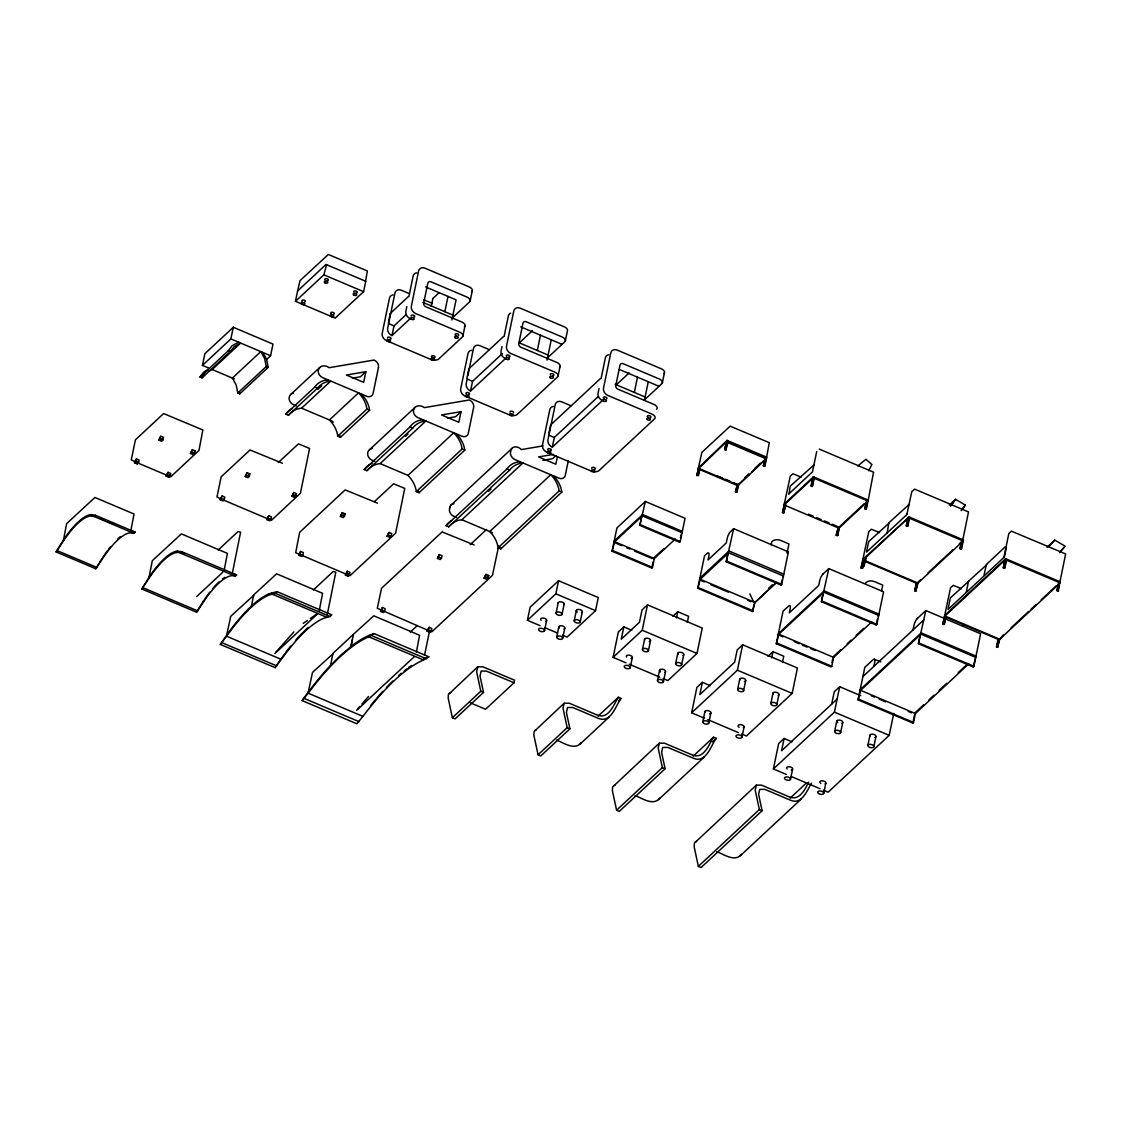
<?xml version="1.0" encoding="UTF-8"?>
<svg xmlns="http://www.w3.org/2000/svg" width="1122" height="1122" viewBox="0 0 1122 1122"><rect width="100%" height="100%" fill="white"/><g stroke="black" fill="none" stroke-linecap="round" stroke-linejoin="round"><path stroke-width="1.5" d="M251.342 606.357L253.74 594.856L276.615 573.819L322.575 593.328L319.223 610.873M365.744 281.285L363.598 291.664L335.169 318.129L295.465 301.299L297.611 290.935L326.039 264.469L365.211 281.061M350.723 646.903L353.388 634.912M698.249 474.326L699.819 468.856L698.459 475.476L696.832 475.518L698.417 467.888L727.056 440.399L766.354 457.061M782.525 512.6L784.657 504.451L785.723 504.9L783.605 513.049L782.525 512.6L784.32 503.932L813.436 476.822L868.218 500.033L873.575 472.18L819.284 449.095M862.131 568.475L864.263 560.327L862.678 567.97L861.051 568.027L868.807 531.548L871.499 529.247L879.606 532.67M962.844 539.738L968.496 511.913L914.584 489.122L911.793 491.632L906.927 514.227M943.897 624.631L946.014 616.483L944.443 624.127L942.817 624.183L950.572 587.704L953.377 585.347L961.456 588.741M698.417 467.888L701.867 452.362L730.17 426.15L769.313 442.685L766.55 457.397M442.727 532.165L474.101 544.913M352.925 634.757L332.925 653.397L330.415 665.963M226.644 635.22L230.767 616.259L253.853 595.193M333.052 653.733L312.533 672.401L308.227 692.176M224.021 571.056L227.401 553.384L181.357 533.89L152.283 560.748L148.847 578.363M130.713 531.421L134.037 514.002L94.907 497.467L66.591 523.679L63.295 541.267M449.627 508.224L450.259 506.12A7.195 5.708 47 0 1 453.639 503.764L453.989 503.736M134.514 462.755L136.407 458.94L139.1 460.076L138.567 462.629L137.207 463.891L134.514 462.755L136.407 458.94M137.207 463.891L137.74 461.352M158.847 440.09L160.741 436.276L163.433 437.426L162.914 439.964L161.554 441.241L158.847 440.09L160.741 436.276M166.14 476.149L168.034 472.334L170.726 473.484L170.193 476.023L168.833 477.299L166.14 476.149L168.034 472.334M168.833 477.299L169.352 474.746M208.692 368.044L202.437 365.393L204.849 353.739L233.292 327.273L272.997 344.103L270.584 355.744L266.868 359.194M190.474 453.498L192.367 449.684L195.06 450.82L194.527 453.372L193.166 454.634L190.474 453.498L192.367 449.684M193.166 454.634L195.06 450.82M202.437 365.393L230.88 338.914L233.292 327.273M220.207 499.823L222.1 496.008L224.793 497.144L224.26 499.697L222.899 500.959L220.207 499.823L222.1 496.008M245.241 476.513L247.135 472.699L249.827 473.849L249.294 476.387L247.934 477.663L245.241 476.513L247.135 472.699M232.142 574.296L240.585 532.235L238.088 531.505L218.201 550.018M266.882 519.612L268.775 515.783L271.482 516.933L270.949 519.472L269.589 520.748L266.882 519.612L268.775 515.783M295.465 301.299L323.893 274.834L326.586 264.694M291.916 496.303L293.81 492.488L296.503 493.624L295.984 496.176L294.609 497.439L291.916 496.303L293.81 492.488M294.609 497.439L295.142 494.9M298.733 555.25L300.626 551.435L303.333 552.585L302.8 555.124L301.439 556.4L298.733 555.25L300.626 551.435M365.534 281.468L367.343 270.963L328.353 254.47L300.051 280.598L297.611 290.935M365.856 371.705L363.654 382.336L346.389 375.029L365.856 371.705L360.4 376.796L352.294 378.17M340.415 516.457L342.308 512.642L345.001 513.778L344.482 516.33L343.108 517.593L340.415 516.457L342.308 512.642M327.329 614.211L335.801 572.234L333.262 571.449L313.431 589.906M388.38 322.827L390.33 313.389M409.418 293.655L401.396 290.247A6.129 4.867 47 0 0 394.944 293.066L387.665 328.199A6.129 4.867 47 0 0 391.999 335.576L394.004 325.899L406.15 314.595M345.422 575.039L347.315 571.224L350.008 572.36L349.475 574.913L348.115 576.175L345.422 575.039L347.315 571.224M348.115 576.175L348.647 573.637M406.823 306.671L405.869 311.257A6.129 4.867 47 0 0 410.203 318.634L391.999 335.576M408.927 296.474L413.148 276.11A6.129 4.867 47 0 1 416.753 272.842M350.976 647.184L352.42 639.568M431.199 306.572L432.854 298.592M387.104 536.232L388.997 532.417L391.69 533.567L391.157 536.106L389.797 537.382L387.104 536.232L388.997 532.417M380.526 611.392L382.434 607.549L385.141 608.685L384.608 611.238L383.219 612.528L380.526 611.392L382.434 607.549M444.831 311.692L448.001 296.418M451.914 319.952L456.079 299.84L425.575 286.923M462.839 336.277L464.943 326.081M470.118 301.131L472.222 290.949M466.906 378.254L468.856 368.829M467.846 375.646L473.47 348.493A6.129 4.867 47 0 1 479.921 345.688L489.192 349.615M461.044 411.648L458.842 422.279L441.577 414.958L461.044 411.648L455.574 416.725L447.468 418.113M416.402 652.078L419.6 635.276L373.78 615.81L353.388 634.323M472.544 381.326L467.145 379.04L466.205 383.626A6.129 4.867 47 0 0 470.539 391.003L472.544 381.326L502.418 353.514M437.426 558.405L439.319 554.591L442.026 555.727L441.493 558.279L440.133 559.555L437.426 558.405L439.319 554.591M449.88 507.004L449.487 508.953A6.129 4.867 47 0 0 453.821 516.33L456.514 517.466M427.187 631.195L429.123 627.324L431.816 628.474L431.283 631.013L429.88 632.331L427.187 631.195L429.123 627.324M424.537 655.248L429.431 631.602M501.997 346.6L501.057 351.186A6.129 4.867 47 0 0 505.391 358.563L470.539 391.003M504.115 336.418L508.322 316.053A6.129 4.867 47 0 1 510.65 313.122M484.115 578.195L486.008 574.366L488.701 575.516L488.182 578.054L486.808 579.331L484.115 578.195L486.008 574.366M537.312 350.485L540.481 335.212M498.645 546.091L492.474 575.348L431.984 631.658M547.045 360.148L551.253 339.784M558.013 376.207L560.018 366.529M565.292 341.074L567.409 330.892A6.129 3.254 11.7 0 0 564.226 326.797L520.229 308.157A6.129 4.867 47 0 0 513.792 310.962L506.513 346.109A6.129 4.867 47 0 0 510.847 353.486L554.829 372.125A6.129 3.254 11.7 0 1 557.494 376.95L517.186 414.481A6.129 3.254 11.7 0 1 509.065 414.733L465.069 396.094A6.129 4.867 47 0 1 460.735 388.717L468.014 353.57A6.129 4.867 47 0 1 471.619 350.302M548.672 434.41L550.622 424.986L600.466 378.549M570.958 405.771L561.687 401.83A6.129 4.867 47 0 0 555.236 404.649L547.957 439.782A6.129 4.867 47 0 0 552.29 447.159L554.296 437.482L598.138 396.669M557.424 456.626L555.853 464.228L538.588 456.906L553.188 454.424M514.002 682.793L514.549 680.213L482.923 666.805L477.734 666.833L448.379 694.504L448.197 698.221L452.362 717.715L455.097 718.865L483.526 692.4L480.02 676.005L481.128 671.096L486.317 671.068L514.002 682.793L485.574 709.272L470.188 702.751M540.117 625.683L527.41 620.298L530.131 607.198L558.56 580.719L598.264 597.549L595.558 610.649L567.115 637.114L562.36 635.108M568.307 460.693L565.278 475.349A6.129 4.867 47 0 1 558.84 478.154L514.844 459.515A6.129 4.867 47 0 1 510.51 452.138L511.281 449.305A7.195 5.708 47 0 1 514.661 446.949L515.797 446.865A7.195 5.708 47 0 1 521.323 449.599L542.992 445.897M544.507 630.746A3.071 1.627 11.7 0 0 540.608 628.264A3.071 1.627 11.7 0 0 539.528 630.901A3.071 1.627 11.7 0 0 544.507 630.746L546.61 620.55M527.41 620.298L555.853 593.818L558.56 580.719M599.022 388.549L598.068 393.135A6.129 4.867 47 0 0 602.402 400.512L552.29 447.159M601.126 378.366L605.347 358.002A6.129 4.867 47 0 1 608.951 354.734M556.105 612.893L558.209 602.696M556.736 636.875L558.84 626.693M562.01 614.435A3.071 1.627 11.7 0 0 558.125 611.953A3.071 1.627 11.7 0 0 557.045 614.59A3.071 1.627 11.7 0 0 562.01 614.435L564.128 604.253M562.641 638.432A3.071 1.627 11.7 0 0 558.756 635.95A3.071 1.627 11.7 0 0 557.676 638.586A3.071 1.627 11.7 0 0 562.641 638.432L564.759 628.236M574.254 620.578L576.357 610.396M580.158 622.121A3.071 1.627 11.7 0 0 576.259 619.653A3.071 1.627 11.7 0 0 575.193 622.289A3.071 1.627 11.7 0 0 580.158 622.121L582.276 611.939M634.337 392.434L637.492 377.16M612.093 551.225L614.632 541.688L654.336 558.518L652.499 567.409L651.798 568.055L612.093 551.225L616.918 527.943L645.346 501.464L685.051 518.294L680.241 541.575L679.539 542.235L639.835 525.405L641.672 516.513M644.407 400.4L648.278 381.732M662.317 383.023L664.42 372.841M625.992 662.822L613.103 657.366L618.362 631.967L623.832 626.889L631.728 630.241M639.835 525.405L645.346 501.464M623.832 626.889L621.279 639.175L639.484 622.233L642.036 609.933L647.492 604.856L702.26 628.068L697 653.453L667.87 680.577L663.046 678.53M630.199 667.814A3.071 1.627 11.7 0 0 626.3 665.332A3.071 1.627 11.7 0 0 625.22 667.969A3.071 1.627 11.7 0 0 630.199 667.814L632.303 657.618M651.798 568.055L653.032 562.122M613.103 657.366L642.233 630.255L647.492 604.856M642.485 649.315L644.603 639.133M648.404 650.858A3.071 1.627 11.7 0 0 644.505 648.376A3.071 1.627 11.7 0 0 643.425 651.026A3.071 1.627 11.7 0 0 648.404 650.858L650.508 640.676M680.465 537.775L681.068 534.815M696.832 475.518L698.754 468.379L738.458 485.195L766.003 458.772L727.379 442.377L725.794 450.02L724.714 449.557L726.299 441.942M657.492 680.339L659.596 670.143M676.51 617.871L677.786 611.714L688.571 616.287L687.295 622.43M663.397 681.881A3.071 1.627 11.7 0 0 659.498 679.399A3.071 1.627 11.7 0 0 658.432 682.036A3.071 1.627 11.7 0 0 663.397 681.881L665.514 671.699M675.696 663.383L677.8 653.2M724.714 449.557L727.056 440.399M681.601 664.939A3.071 1.627 11.7 0 0 677.716 662.457A3.071 1.627 11.7 0 0 676.636 665.094A3.071 1.627 11.7 0 0 681.601 664.939L683.719 654.743M725.794 450.02L727.926 441.872L727.379 442.377M749.791 593.903L754.236 603.103L776.41 582.514L754.98 602.472L752.553 611.504L697.786 588.293L704.518 555.783L706.972 553.497A6.872 2.048 -67 0 1 709.02 555.32L708.066 559.92L726.271 542.978L727.224 538.364A5.582 1.669 -67 0 1 730.212 531.912L733.648 528.672L788.415 551.884L781.683 584.394L780.982 585.039L726.214 561.827L727.954 553.441M697.786 588.293L700.212 579.261L754.98 602.472M735.457 491.899L737.378 484.76L735.457 491.899L737.084 491.843L738.458 485.195M736.537 492.348L738.332 483.694M704.532 718.262L691.643 712.793L696.902 687.407L702.358 682.316L710.268 685.668M726.214 561.827L733.648 528.672M702.358 682.316L699.819 694.616L734.658 662.162L737.21 649.876L742.666 644.785L797.433 667.997L792.174 693.396L746.411 736.004L741.572 733.956M702.821 721.698L704.925 711.502M708.725 723.241A3.071 1.627 11.7 0 0 704.826 720.759A3.071 1.627 11.7 0 0 703.76 723.395A3.071 1.627 11.7 0 0 708.725 723.241L710.843 713.059M763.353 465.925L765.47 457.776L763.353 465.925L764.966 465.882L766.761 457.215M764.419 466.387L766.003 458.772M691.643 712.793L737.406 670.185L742.666 644.785M752.553 611.504L753.956 604.716M737.659 689.245L739.777 679.062M771.193 544.759L771.824 541.688A10.407 8.261 47 0 1 780.87 540.509L788.962 543.932L787.041 553.146L788.415 551.884M743.577 690.801A3.071 1.627 11.7 0 0 739.678 688.319A3.071 1.627 11.7 0 0 738.613 690.956A3.071 1.627 11.7 0 0 743.577 690.801L745.695 680.605M783.605 513.049L785.723 504.9M741.937 737.308A3.071 1.627 11.7 0 0 738.038 734.84A3.071 1.627 11.7 0 0 736.958 737.477A3.071 1.627 11.7 0 0 741.937 737.308L744.04 727.126M780.982 585.039L782.034 580.004M771.684 657.801L772.96 651.658L783.745 656.23L782.469 662.373M776.312 643.733L778.85 634.182L833.618 657.394L831.781 666.286L831.079 666.931L776.312 643.733L783.044 611.224L788.514 606.132A6.171 1.837 -67 0 1 790.281 608.208L789.327 612.808L818.723 585.46L819.677 580.845A5.582 1.669 -67 0 1 822.664 574.38L823.366 573.693M813.759 478.799L814.306 478.295L812.188 486.443L811.108 485.98L812.693 478.351M811.108 485.98L813.436 476.822M812.188 486.443L813.45 480.328M770.87 703.326L772.988 693.13M776.789 704.868A3.071 1.627 11.7 0 0 772.89 702.386A3.071 1.627 11.7 0 0 771.81 705.023A3.071 1.627 11.7 0 0 776.789 704.868L778.892 694.686M786.284 774.404L773.395 768.949L778.654 743.563L784.124 738.472L792.02 741.824M784.124 738.472L781.571 750.758L837.138 699.034M822.917 574.099L828.821 568.616L883.589 591.813L876.857 624.323L876.17 624.968L821.402 601.757L823.239 592.865M821.402 601.757L828.821 568.616M836.213 535.348L838.344 527.2L839.424 527.649L837.839 535.292L836.213 535.348L838.344 527.2M837.293 535.797L839.088 527.144L864.206 503.75M790.491 779.397A3.071 1.627 11.7 0 0 786.592 776.915A3.071 1.627 11.7 0 0 785.512 779.552A3.071 1.627 11.7 0 0 790.491 779.397L792.595 769.215M832.005 662.485L832.622 659.526M864.796 508.743L866.927 500.594L864.796 508.743L866.422 508.687L868.218 500.033M865.875 509.192L867.46 501.548L866.38 501.099M831.683 704.111L834.221 691.825L839.691 686.748L860.63 695.612M861.051 568.027L863.183 559.878L917.95 583.089L915.818 591.238L914.739 590.775L916.323 583.131L916.87 582.627L914.739 590.775M866.661 551L868.737 541.533L888.989 523.175M864.164 566.273L866.1 556.877M773.395 768.949L834.431 712.133L839.691 686.748M834.684 731.207L836.788 721.011M823.688 793.464A3.071 1.627 11.7 0 0 819.803 790.982A3.071 1.627 11.7 0 0 818.723 793.633A3.071 1.627 11.7 0 0 823.688 793.464L825.806 783.282M840.602 732.75A3.071 1.627 11.7 0 0 836.703 730.268A3.071 1.627 11.7 0 0 835.624 732.904A3.071 1.627 11.7 0 0 840.602 732.75L842.706 722.568M858.078 699.876L860.616 690.339L915.384 713.55L913.546 722.442L912.845 723.087L858.078 699.876L864.81 667.38L873 659.75A6.171 1.837 -67 0 1 874.781 661.812L873.828 666.426M881.499 591.28L882.776 585.137L874.683 581.715A10.407 8.261 47 0 0 865.637 582.893M876.17 624.968L877.39 619.035M906.646 514.479L907.151 514.044M906.281 525.923L907.866 518.28L909.493 518.224L907.908 525.867L906.281 525.923L908.624 516.751L963.391 539.962L961.596 548.616L959.969 548.672L962.101 540.524L959.969 548.672M907.361 526.386L908.946 518.743M867.895 745.274L869.999 735.078M873.8 746.817A3.071 1.627 11.7 0 0 869.901 744.335A3.071 1.627 11.7 0 0 868.835 746.972A3.071 1.627 11.7 0 0 873.8 746.817L875.917 736.635M916.141 589.709L917.614 582.57L920.405 579.976M823.338 790.112L828.162 792.16L889.199 735.345L893.757 713.34M913.013 629.947L913.967 625.333A5.582 1.669 -67 0 1 916.954 618.881L917.642 618.18M917.207 618.601L925.832 610.564L980.614 633.762L973.882 666.272L973.181 666.917L918.413 643.719L920.25 634.814M918.413 643.719L925.832 610.564M912.845 723.087L914.374 715.682M942.817 624.183L944.948 616.034L999.716 639.231L997.584 647.394L996.504 646.931L998.089 639.288L998.636 638.783L996.504 646.931M948.174 608.39L950.404 597.872L968.665 581.322M961.049 549.135L962.634 541.491L961.554 541.028M984.12 574.815L986.392 564.422L1005.466 546.652M973.181 666.917L975.719 657.38L920.952 634.168L859.915 690.984M1004.358 557.101L1006.434 547.017M1003.292 567.872L1004.877 560.229L1006.504 560.187L1004.919 567.816L1003.292 567.872L1005.635 558.7L1059.995 581.757M1004.372 568.335L1005.957 560.691M997.893 645.865L998.846 641.279M948.034 609.456L1003.881 557.48L1008.818 533.567L1011.357 531.127L1065.648 553.945L1058.06 591.084L1056.994 590.621L1058.565 582.977L1060.192 582.935L1005.424 559.724L944.401 616.539L999.169 639.75L1003.433 634.954M1056.994 590.621L1059.112 582.472L1058.565 582.977M1058.06 591.084L1059.336 584.969M865.202 561.21L866.016 557.325M410.315 632.079L416.697 626.048M868.666 470.735L871.906 464.522L865.875 459.277L857.811 465.981M208.313 371.228L212.212 369.531L240.641 343.066L234.091 346.768L230.417 351.396L201.988 377.862L200.025 377.034L203.615 372.238L208.229 369.292M200.025 377.034L228.467 350.569L232.044 345.772L238.691 342.238M56.1 551.926L63.505 539.878A76.703 22.889 -67 0 1 90.686 514.577L95.454 515.279L135.159 532.109L133.869 533.315L129.871 532.838A75.132 22.426 -67 0 0 103.238 557.634L95.805 568.742L56.1 551.926L63.533 540.818A75.132 22.426 -67 0 1 90.167 516.022L94.15 516.499L133.869 533.315M95.805 568.742L98.75 563.763M141.793 588.994L149.324 576.834A79.171 23.618 -67 0 1 176.953 551.112L181.848 551.715L236.616 574.913L235.297 576.147L233.741 575.698A77.614 23.155 -67 0 0 204.12 600.985L196.56 612.205L141.793 588.994L149.352 577.774A77.614 23.155 -67 0 1 178.973 552.487L235.297 576.147M196.56 612.205L204.092 600.046M618.348 697.267C613.706 704.476 608.685 719.861 597.072 715.009L569.303 703.228L564.114 703.27L534.072 731.572L533.89 735.303L538.055 754.783L540.79 755.947L569.92 728.823L566.414 712.442L567.508 707.519L572.711 707.491L598.433 718.389C611.139 723.466 615.585 705.71 621.083 698.431L618.348 697.267L598.082 716.131M713.522 737.21C708.88 744.405 703.859 759.804 692.26 754.938L664.49 743.171L659.287 743.199L612.598 786.999L612.416 790.73L616.581 810.21L619.316 811.374L665.094 768.766L661.587 752.371L662.695 747.462L667.885 747.42L693.606 758.332C706.313 763.409 710.773 745.653 716.257 738.374L713.522 737.21L693.172 756.144M808.682 782.132C805.105 789.215 799.341 801.36 789.271 796.886L761.501 785.12L756.312 785.148L694.364 843.155L694.181 846.886L698.347 866.366L701.082 867.53L762.119 810.715L758.612 794.32L759.706 789.411L764.895 789.369L790.631 800.281C801.921 805.063 807.097 790.351 811.501 783.17M201.988 377.862L204.849 374.047M99.479 562.515L102.467 557.858M104.318 555.138L102.691 557.508M220.319 644.421L230.767 629.512A151.624 45.245 -67 0 1 269.238 593.706L277.022 591.645L331.789 614.856L329.994 616.525L323.543 618.334A150.067 44.782 -67 0 0 285.479 653.775L275.1 667.632L220.319 644.421L230.711 630.578A150.067 44.782 -67 0 1 268.775 595.137L275.227 593.314L277.022 591.645M275.1 667.632L279.448 661.209M280.318 659.932L284.581 654.042M951.498 504.858L955.495 499.388L950.544 506.106M961.203 510.636L965.201 505.152L962.494 509.346M302.084 700.577L308.634 691.629A239.926 71.584 -67 0 1 328.003 668.109L340.471 655.444L352.406 645.388A239.926 71.584 -67 0 1 368.956 635.473L374.033 633.593L428.8 656.805L423.275 660.101A238.369 71.121 -67 0 0 363.332 715.906L356.852 723.788L302.084 700.577L308.564 692.695A238.369 71.121 -67 0 1 368.507 636.903L374.033 633.593M1048.86 546.666L1054.75 540.103L1064.75 545.951M477.734 666.833L476.626 671.755L480.791 691.236L483.526 692.4M564.114 703.27L563.006 708.178L567.185 727.659L569.92 728.823M659.287 743.199L658.193 748.122L662.359 767.602L665.094 768.766M756.312 785.148L755.204 790.07L759.37 809.551L762.119 810.715M370.989 705.121L382.77 691.32M203.531 600.915L203.208 601.42M556.442 740.057C563.482 742.694 574.773 750.997 581.294 742.652M634.968 795.484C642.022 798.121 653.313 806.438 659.834 798.079M716.734 851.64C723.774 854.277 735.064 862.58 741.586 854.235M1054.68 540.159L1047.036 547.27M357.539 709.034L359.741 706.523M361.943 703.999L368.549 696.439M275.844 652.205L293.88 631.91M1060.318 551.533L1065.002 546.33L1059.505 552.655M386.347 687.548L392.77 681.054M162.073 438.688L163.433 437.426M94.15 516.499L95.454 515.279M237.78 393.037L266.223 366.557L264.61 358.451L260.809 351.607L232.38 378.072L236.167 384.916L237.78 393.037L239.743 393.864L268.172 367.385L266.559 359.278L262.772 352.434M170.937 476.626L198.959 450.483L202.858 429.992L163.63 413.555L135.439 439.796L131.288 459.866L134.892 461.731M290.612 394.593L319.742 367.483M390.344 313.361L408.282 296.657M288.424 415.252L317.54 388.128A28.008 22.244 47 0 1 330.738 381.059L301.608 408.17A28.008 22.244 47 0 0 288.424 415.252L285.717 414.102L314.847 386.992A24.502 19.453 47 0 1 328.045 379.909M317.905 389.348L321.705 385.814M433.008 298.34L439.053 292.716M248.467 475.111L249.827 473.849M180.53 552.936L181.848 551.715M278.27 462.559L298.466 443.849L309.588 448.435L300.401 493.301L271.692 520.075M452.152 318.101L469.599 301.874A6.129 3.254 11.7 0 0 466.934 297.05L431.03 281.832A3.071 2.44 47 0 0 427.805 283.235L423.695 303.094A3.071 2.44 47 0 0 425.869 306.783L461.773 322A6.129 3.254 11.7 0 1 464.424 326.825M337.792 436.178L366.922 409.053L369.615 410.203L340.485 437.314L337.792 436.178A24.502 19.453 47 0 0 329.419 419.965L358.549 392.84A24.502 19.453 47 0 1 366.922 409.053M196.63 596.581L222.731 572.29M369.545 449.712L415.322 407.104M468.87 368.787L503.455 336.6M366.95 470.679L412.728 428.071A28.008 22.244 47 0 1 425.911 420.988L380.148 463.596A28.008 22.244 47 0 0 366.95 470.679L364.257 469.543L410.021 426.921A24.502 19.453 47 0 1 423.218 419.852M405.421 436.416L407.959 434.046M518.785 343.374L532.445 330.653M343.641 515.054L345.001 513.778M374.496 501.534L393.64 483.778L404.762 488.379L395.589 533.231L350.232 575.502M407.959 475.391L453.737 432.783A24.502 19.453 47 0 1 462.096 448.996L464.803 450.132L419.025 492.74L416.332 491.604A24.502 19.453 47 0 0 407.959 475.391L380.148 463.596M547.003 358.339L564.773 341.803A6.129 3.254 11.7 0 0 562.108 336.979L526.204 321.776A3.071 2.44 47 0 0 522.992 323.178L518.771 343.542A3.071 2.44 47 0 0 520.931 347.231L556.835 362.448A6.129 3.254 11.7 0 1 559.499 367.273M416.332 491.604L462.096 448.996M274.848 653.579L317.526 613.846M450.862 505.251L511.898 448.435M448.716 526.835L509.739 470.02A28.008 22.244 47 0 1 522.936 462.937L461.899 519.752A28.008 22.244 47 0 0 448.716 526.835L446.009 525.685L507.046 468.87A24.502 19.453 47 0 1 520.243 461.801M442.18 531.842L381.55 588.279L377.287 608.306L431.339 631.77M488.449 491.394L490.987 489.024M616.273 384.888L629.091 372.953M555.867 455.63L552.599 458.674L542.866 460.329M470.188 544.703L486.569 529.458M643.958 400.358L661.784 383.766A6.129 3.254 11.7 0 0 659.133 378.927L623.229 363.724A3.071 2.44 47 0 0 620.003 365.127L615.782 385.491A3.071 2.44 47 0 0 617.956 389.18L653.86 404.397A6.129 3.254 11.7 0 1 656.51 409.221M498.084 547.76L559.121 490.945L561.813 492.081L500.791 548.896L498.084 547.76A24.502 19.453 47 0 0 489.725 531.548L550.748 474.732A24.502 19.453 47 0 1 559.121 490.945M487.341 576.778L488.701 575.516M356.628 710.366L414.298 656.665M614.197 541.042L642.64 514.563L682.344 531.393M613.93 542.333L642.373 515.868L682.078 532.684L681.377 533.329M452.362 717.715L480.791 691.236M663.803 548.658L653.916 557.858L653.635 559.163L675.234 539.051M744.938 477.537L748.739 473.989M755.078 468.098L760.155 463.372M739.356 483.554L749.244 474.354M751.712 472.053L766.55 458.239L726.846 441.409L698.207 468.898L737.911 485.728M699.89 578.111L729.019 551L783.731 574.183M672.934 616.244L677.786 611.714M538.055 754.783L567.185 727.659M618.545 700.787L621.083 698.431M580.018 744.167L609.134 717.042M768.57 588.335L772.357 584.8M782.721 576.652L783.422 576.007L728.655 552.795L699.525 579.92L704.35 581.953M778.43 633.537L824.193 590.929L878.975 614.141M866.521 552.136L906.674 514.76M862.846 559.359L909.157 516.99M767.981 656.286L772.96 651.658M616.581 810.21L662.359 767.602M949.282 505.138L955.411 499.444M712.442 741.923L716.257 738.374M658.544 799.593L704.321 756.985M833.197 656.749L840.827 649.652M847.18 643.733L850.995 640.171M856.086 635.445L863.716 628.348M832.931 658.039L871.668 621.981M878.007 616.076L878.694 615.431L823.927 592.22L778.163 634.842L782.988 636.889M927.936 572.963L953.069 549.57M959.352 543.721L963.391 539.962M862.902 676.594L923.925 619.779M986.743 564.689L968.496 581.238L966.337 592.051M860.181 689.693L921.218 632.878L975.986 656.09M944.612 615.515L1005.635 558.7M698.347 866.366L759.37 809.551M790.197 798.093L806.718 782.707M740.31 855.749L801.332 798.934M914.949 712.905L923.855 704.616M928.946 699.89L934.023 695.149M939.114 690.409L946.744 683.312M958.188 672.653L967.08 664.378M914.682 714.195L968.679 663.929M1010.992 627.913L1028.636 611.49M1031.146 609.148L1036.195 604.449M1041.23 599.765L1056.349 585.684M999.169 639.75L1058.369 584.632M282.379 463.218L250.01 449.978L221.132 476.864L216.981 496.934L220.515 498.771M377.553 503.161L345.183 489.907L299.658 532.291L295.689 552.739L349.587 575.628M398.871 675.43L401.283 673.284M404.144 671.012L404.93 670.381M405.519 669.918L407.174 668.6M788.668 494.045L812.454 471.885L816.718 451.493M303.235 623.369L307.47 620.452M310.303 618.517L315.955 614.618M726.776 440.651L727.603 440.623M813.169 477.074L813.983 477.046M839.354 526.891L839.088 527.144M1005.368 558.952L1006.182 558.938M955.509 499.36L965.271 505.026M449.291 693.312L450.679 692.695M534.984 730.38L536.372 729.763M613.524 785.807L614.912 785.19M695.275 841.963L696.664 841.346M424.032 658.572L428.8 656.805M369.026 635.445L369.264 635.361M272.169 592.682L272.408 592.598M813.871 465.055L790.211 486.177L789.047 493.75M177.346 551.098L177.556 551.084M90.98 514.563L91.738 514.802M909.185 504.367L888.862 522.824L887.165 532.88M234.316 574.24L236.616 574.913M132.929 531.379L135.159 532.109M520.748 326.853L562.038 344.356M619.288 369.447L659.063 386.305M423.864 299.784L431.9 303.178M519.696 343.023L548.097 355.057M422.854 302.379L452.923 315.114M615.108 384.285L645.108 397.006M323.893 274.834L363.598 291.664M801.108 477.145L793.002 473.765L790.281 476.121L784.32 503.932M906.828 525.419L907.908 525.867M960.516 548.167L961.596 548.616M811.655 485.475L812.721 485.938M865.343 508.224L866.422 508.687M725.261 449.052L726.341 449.515M763.9 465.42L764.966 465.882M1003.839 567.367L1004.919 567.816M1057.541 590.116L1058.607 590.579M388.619 323.613L394.004 325.899M808.541 514.199L813.282 516.204M816.437 517.551L821.178 519.556M824.333 520.889L829.074 522.894M832.229 524.24L836.97 526.246M717.757 476.079L722.456 478.07M725.583 479.403L730.282 481.394M733.423 482.712L738.122 484.704M697.379 475.013L698.459 475.476M736.004 491.38L737.084 491.843M783.072 512.081L784.152 512.544M836.76 534.843L837.839 535.292M861.598 567.522L862.678 567.97M915.286 590.27L916.365 590.719M548.91 435.196L554.296 437.482M943.364 623.664L944.443 624.127M997.051 646.426L998.131 646.875M230.88 338.914L270.584 355.744M822.089 601.112L876.857 624.323M410.021 426.921L412.728 428.071M726.916 561.182L781.683 584.394M640.522 524.759L680.241 541.575M228.467 350.569L230.417 351.396M266.223 366.557L268.172 367.385M314.847 386.992L317.54 388.128M919.1 643.074L973.882 666.272M507.046 468.87L509.739 470.02M212.212 369.531L234.33 378.899M296.222 405.883L293.529 404.747A6.129 4.867 47 0 1 289.195 397.37A8.275 6.564 47 0 1 293.305 393.093M301.608 408.17L332.126 421.101A24.502 19.453 47 0 1 333.22 422.251M615.529 543.006L621.869 545.699M626.637 547.718L629.821 549.065M634.575 551.084L652.05 558.49M710.787 584.688L728.487 592.192M747.799 600.368L751.011 601.729M874.389 659.217L880.812 661.938M612.78 550.579L652.499 567.409M698.473 587.648L753.241 610.859M374.748 461.324L372.055 460.174A6.129 4.867 47 0 1 367.721 452.797L367.876 452.068A8.485 6.732 47 0 1 372.224 448.52M794.264 641.658L799.102 643.705M802.328 645.08L807.153 647.128M810.379 648.488L815.203 650.536M777.013 643.088L831.781 666.286M461.899 519.752L492.418 532.684M871.191 695.766L874.417 697.127M879.255 699.174L885.693 701.909M908.245 711.46L911.471 712.835M858.765 699.23L913.546 722.442M737.406 670.185L792.174 693.396M642.233 630.255L697 653.453M555.853 593.818L595.558 610.649M834.431 712.133L889.199 735.345M341.775 515.18L344.482 516.33M388.464 534.97L391.157 536.106M246.602 475.251L249.294 476.387M293.291 495.026L295.984 496.176M160.222 438.828L162.914 439.964M191.834 452.222L194.527 453.372M438.8 557.129L441.493 558.279M485.475 576.918L488.182 578.054M544.885 627.703L557.592 633.088M629.218 664.196L659.82 677.155M135.874 461.479L138.567 462.629M167.501 474.887L170.193 476.023M138.104 463.091L170.306 476.738M221.567 498.547L224.26 499.697M268.256 518.336L270.949 519.472M223.685 500.117L271.047 520.187M707.744 719.623L738.36 732.596M300.107 553.988L302.8 555.124M346.782 573.763L349.475 574.913M791.122 776.452L820.112 788.752M381.915 610.088L384.608 611.238M428.59 629.877L431.283 631.013M99.788 518.21L104.612 520.257M107.824 521.618L112.663 523.665M179.674 551.982L184.387 553.988M275.227 593.314L329.994 616.525M371.803 635.683L426.57 658.895M271.931 594.029L326.712 617.24M368.787 636.791L423.555 660.002M57.404 550.72L97.109 567.536M143.111 587.76L197.879 610.971M226.602 636.23L281.384 659.441M222.114 642.752L276.882 665.963M308.199 693.2L362.967 716.411M304.328 698.487L359.096 721.698M239.631 392.476L239.743 393.864M331.691 314.062A1.837 0.982 11.7 0 1 330.962 312.561A1.837 0.982 11.7 0 1 333.599 312.673A1.837 0.982 11.7 0 1 333.851 314.16M353.963 292.239A1.837 0.982 11.7 0 1 354.622 290.921A1.837 0.982 11.7 0 1 357.147 291.776A1.837 0.982 11.7 0 1 356.039 292.94M325.029 279.981A1.837 0.982 11.7 0 1 325.703 278.663A1.837 0.982 11.7 0 1 328.227 279.518A1.837 0.982 11.7 0 1 327.119 280.682M302.365 301.608A1.837 0.982 11.7 0 1 302.337 300.149A1.837 0.982 11.7 0 1 305.002 300.654A1.837 0.982 11.7 0 1 304.567 302.028M471.703 291.692A6.129 3.254 11.7 0 0 469.038 286.853L425.056 268.214A6.129 4.867 47 0 0 418.604 271.033L411.339 306.166A6.129 4.867 47 0 0 415.673 313.543L459.655 332.182A6.129 3.254 11.7 0 1 462.32 337.007L438.646 359.04A6.129 3.254 11.7 0 1 430.525 359.306L386.543 340.667A6.129 4.867 47 0 1 382.209 333.276L389.488 298.143A6.129 4.867 47 0 1 393.093 294.876M411.213 316.138A1.837 0.982 11.7 0 1 412.377 315.058A1.837 0.982 11.7 0 1 414.663 316.025A1.837 0.982 11.7 0 1 413.499 317.105M456.107 335.492A1.837 0.982 11.7 0 1 455.392 333.977A1.837 0.982 11.7 0 1 458.014 334.09A1.837 0.982 11.7 0 1 458.281 335.59M387.553 338.171A1.837 0.982 11.7 0 1 388.703 337.091A1.837 0.982 11.7 0 1 390.989 338.059A1.837 0.982 11.7 0 1 389.839 339.139M432.054 357.315A1.837 0.982 11.7 0 1 432.138 355.814A1.837 0.982 11.7 0 1 434.859 356.53A1.837 0.982 11.7 0 1 433.821 357.778M361.242 393.99A24.502 19.453 47 0 1 369.615 410.203M340.247 435.869A24.502 19.453 47 0 1 340.485 437.314M285.717 414.102A24.502 19.453 47 0 1 292.463 408.478M466.289 393.864A1.837 0.982 11.7 0 1 466.948 392.546A1.837 0.982 11.7 0 1 469.473 393.401A1.837 0.982 11.7 0 1 468.365 394.579M510.075 412.251A1.837 0.982 11.7 0 1 511.927 411.227A1.837 0.982 11.7 0 1 513.413 412.882M506.597 356.347A1.837 0.982 11.7 0 1 507.256 355.029A1.837 0.982 11.7 0 1 509.781 355.884A1.837 0.982 11.7 0 1 508.687 357.048M550.383 374.72A1.837 0.982 11.7 0 1 551.533 373.64A1.837 0.982 11.7 0 1 553.833 374.608A1.837 0.982 11.7 0 1 552.669 375.688M456.43 433.919A24.502 19.453 47 0 1 464.803 450.132M418.787 491.296A24.502 19.453 47 0 1 419.025 492.74M364.257 469.543A24.502 19.453 47 0 1 369.839 464.48M371.003 463.919A24.502 19.453 47 0 1 372.209 463.442M593.889 471.689A6.129 3.254 11.7 0 0 598.938 470.623L654.519 418.899A6.129 3.254 11.7 0 0 651.854 414.074L607.858 395.435A6.129 4.867 47 0 1 603.524 388.058L610.803 352.911A6.129 4.867 47 0 1 617.254 350.106L661.237 368.745A6.129 3.254 11.7 0 1 663.901 373.57M592.304 471.394A6.129 3.254 11.7 0 1 590.817 470.889L546.835 452.25A6.129 4.867 47 0 1 542.501 444.873L549.78 409.726A6.129 4.867 47 0 1 553.384 406.459M604.309 398.731A1.837 0.982 11.7 0 1 603.594 397.23A1.837 0.982 11.7 0 1 606.217 397.342A1.837 0.982 11.7 0 1 606.483 398.829M650.199 417.566A1.837 0.982 11.7 0 0 650.536 417.44L650.788 417.244A1.837 0.982 11.7 0 0 650.241 416.01L649.848 415.813A1.837 0.982 11.7 0 0 647.703 415.785L647.464 415.967A1.837 0.982 11.7 0 0 647.997 417.216M548.041 450.02A1.837 0.982 11.7 0 1 548.714 448.702A1.837 0.982 11.7 0 1 551.239 449.557A1.837 0.982 11.7 0 1 550.131 450.721M591.827 468.393A1.837 0.982 11.7 0 1 592.991 467.313A1.837 0.982 11.7 0 1 595.277 468.295A1.837 0.982 11.7 0 1 594.113 469.361M553.441 475.868A24.502 19.453 47 0 1 561.813 492.081M500.552 547.452A24.502 19.453 47 0 1 500.791 548.896M446.009 525.685A24.502 19.453 47 0 1 451.605 520.636M541.127 620.312A3.071 1.627 11.7 0 1 541.786 618.208A3.071 1.627 11.7 0 1 545.867 618.979A3.071 1.627 11.7 0 1 545.909 621.209M559.275 627.997A3.071 1.627 11.7 0 1 559.934 625.894A3.071 1.627 11.7 0 1 564.001 626.665A3.071 1.627 11.7 0 1 564.057 628.895M577.297 612.093A3.071 1.627 11.7 0 1 577.059 609.737A3.071 1.627 11.7 0 1 581.336 610.228A3.071 1.627 11.7 0 1 581.561 612.598M558.153 603.117A3.071 1.627 11.7 0 1 561.785 601.953A3.071 1.627 11.7 0 1 563.861 604.618M660.535 671.854A3.071 1.627 11.7 0 1 660.311 669.483A3.071 1.627 11.7 0 1 664.575 669.988A3.071 1.627 11.7 0 1 664.799 672.359M626.483 656.945A3.071 1.627 11.7 0 1 628.166 655.164A3.071 1.627 11.7 0 1 632.009 656.468A3.071 1.627 11.7 0 1 630.999 658.474M678.235 654.505A3.071 1.627 11.7 0 1 678.894 652.401A3.071 1.627 11.7 0 1 682.961 653.172A3.071 1.627 11.7 0 1 683.018 655.402M644.687 639.989A3.071 1.627 11.7 0 1 647.787 638.292A3.071 1.627 11.7 0 1 650.255 641.041M649.806 641.335A3.071 1.627 11.7 0 1 649.203 641.532M105.089 554.002A76.016 22.678 -67 0 1 107.712 550.383M108.582 549.247A76.016 22.678 -67 0 1 110.307 547.045M117.894 538.784A76.016 22.678 -67 0 1 120.306 536.681M205.046 598.643A79.171 23.618 -67 0 1 209.786 592.164M212.605 588.685A79.171 23.618 -67 0 1 219 581.911M222.465 578.952A79.171 23.618 -67 0 1 224.695 577.353M285.535 652.724A151.624 45.245 -67 0 1 290.724 646.062M295.857 639.961A151.624 45.245 -67 0 1 308.27 627.408M705.009 712.372A3.071 1.627 11.7 0 1 706.692 710.591A3.071 1.627 11.7 0 1 710.549 711.895A3.071 1.627 11.7 0 1 709.539 713.901M773.409 694.434A3.071 1.627 11.7 0 1 774.068 692.33A3.071 1.627 11.7 0 1 778.149 693.101A3.071 1.627 11.7 0 1 778.191 695.345M739.861 679.932A3.071 1.627 11.7 0 1 741.544 678.151A3.071 1.627 11.7 0 1 745.401 679.455A3.071 1.627 11.7 0 1 744.377 681.461M739.075 727.28A3.071 1.627 11.7 0 1 738.837 724.924A3.071 1.627 11.7 0 1 743.101 725.415A3.071 1.627 11.7 0 1 743.339 727.785M408.618 667.534A239.926 71.584 -67 0 1 411.479 665.528M787.111 768.963A3.071 1.627 11.7 0 1 787.995 766.817A3.071 1.627 11.7 0 1 792.174 767.911A3.071 1.627 11.7 0 1 791.291 770.057M870.083 735.948A3.071 1.627 11.7 0 1 871.766 734.167A3.071 1.627 11.7 0 1 875.623 735.471A3.071 1.627 11.7 0 1 874.613 737.477M820.827 783.437A3.071 1.627 11.7 0 1 820.603 781.08A3.071 1.627 11.7 0 1 824.866 781.571A3.071 1.627 11.7 0 1 825.091 783.941M837.727 722.722A3.071 1.627 11.7 0 1 837.503 720.352A3.071 1.627 11.7 0 1 841.766 720.857A3.071 1.627 11.7 0 1 842.005 723.213M962.662 624.842A10.407 8.261 47 0 1 963.223 624.351M378.479 367.413L373.079 393.457A6.129 4.867 47 0 1 366.642 396.262L322.645 377.623A6.129 4.867 47 0 1 318.311 370.246A8.275 6.564 47 0 1 329.125 367.707L374.145 360.036A6.129 4.867 47 0 1 378.479 367.413M413.639 409.46L413.499 410.189A6.129 4.867 47 0 0 417.833 417.566L461.815 436.206A6.129 4.867 47 0 0 468.267 433.401L473.652 407.356A6.129 4.867 47 0 0 469.319 399.979L424.312 407.637A8.485 6.732 47 0 0 421.185 406.108L420.091 405.883A8.485 6.732 47 0 0 413.639 409.46M363.402 714.84L363.402 714.84M813.226 477.832L784.11 504.956L838.877 528.167L868.007 501.043L813.226 477.832M908.413 517.775L862.636 560.383L917.403 583.594L963.181 540.986L908.413 517.775M647.17 418.338L646.931 418.52A1.837 0.982 11.7 0 0 647.464 419.768L647.871 419.965A1.837 0.982 11.7 0 0 650.017 419.979L650.255 419.796A1.837 0.982 11.7 0 0 649.722 418.548L649.315 418.352A1.837 0.982 11.7 0 0 647.17 418.338M324.819 282.772A1.837 0.982 11.7 0 0 327.806 282.674A1.837 0.982 11.7 0 0 325.464 281.187A1.837 0.982 11.7 0 0 324.819 282.772M330.766 316.418A1.837 0.982 11.7 0 0 333.753 316.32A1.837 0.982 11.7 0 0 331.411 314.833A1.837 0.982 11.7 0 0 330.766 316.418M353.739 295.03A1.837 0.982 11.7 0 0 356.726 294.932A1.837 0.982 11.7 0 0 354.384 293.445A1.837 0.982 11.7 0 0 353.739 295.03M301.846 304.16A1.837 0.982 11.7 0 0 304.833 304.062A1.837 0.982 11.7 0 0 302.491 302.575A1.837 0.982 11.7 0 0 301.846 304.16M455.195 337.834A1.837 0.982 11.7 0 0 458.169 337.736A1.837 0.982 11.7 0 0 455.841 336.249A1.837 0.982 11.7 0 0 455.195 337.834M411.199 319.195A1.837 0.982 11.7 0 0 414.186 319.097A1.837 0.982 11.7 0 0 411.844 317.61A1.837 0.982 11.7 0 0 411.199 319.195M387.539 341.228A1.837 0.982 11.7 0 0 390.512 341.13A1.837 0.982 11.7 0 0 388.184 339.643A1.837 0.982 11.7 0 0 387.539 341.228M431.521 359.867A1.837 0.982 11.7 0 0 434.509 359.769A1.837 0.982 11.7 0 0 432.166 358.283A1.837 0.982 11.7 0 0 431.521 359.867M466.065 396.655A1.837 0.982 11.7 0 0 469.052 396.557A1.837 0.982 11.7 0 0 466.71 395.07A1.837 0.982 11.7 0 0 466.065 396.655M506.373 359.124A1.837 0.982 11.7 0 0 509.36 359.04A1.837 0.982 11.7 0 0 507.032 357.539A1.837 0.982 11.7 0 0 506.373 359.124M510.061 415.294A1.837 0.982 11.7 0 0 513.035 415.196A1.837 0.982 11.7 0 0 510.706 413.709A1.837 0.982 11.7 0 0 510.061 415.294M550.369 377.763A1.837 0.982 11.7 0 0 553.356 377.679A1.837 0.982 11.7 0 0 551.014 376.193A1.837 0.982 11.7 0 0 550.369 377.763M591.813 471.45A1.837 0.982 11.7 0 0 594.8 471.352A1.837 0.982 11.7 0 0 592.458 469.866A1.837 0.982 11.7 0 0 591.813 471.45M603.398 401.073A1.837 0.982 11.7 0 0 606.385 400.989A1.837 0.982 11.7 0 0 604.043 399.502A1.837 0.982 11.7 0 0 603.398 401.073M547.831 452.811A1.837 0.982 11.7 0 0 550.818 452.713A1.837 0.982 11.7 0 0 548.476 451.226A1.837 0.982 11.7 0 0 547.831 452.811"/></g></svg>
